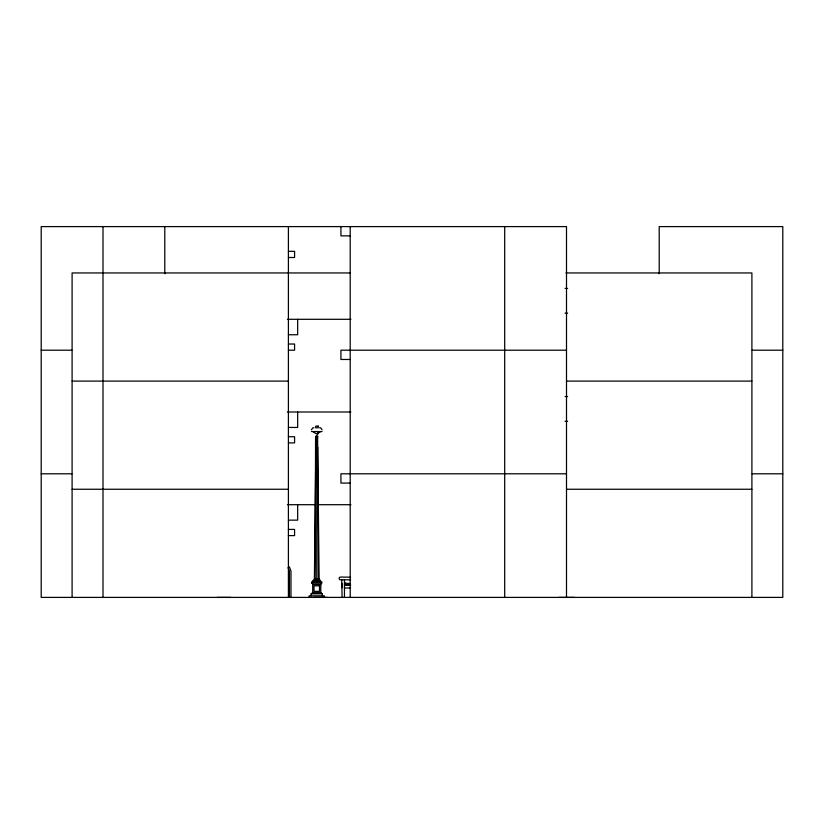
<?xml version="1.0" encoding="UTF-8"?>
<svg xmlns="http://www.w3.org/2000/svg" width="824" height="824" viewBox="0 0 824 824"><rect width="100%" height="100%" fill="white"/><g stroke="black" fill="none" stroke-linecap="round" stroke-linejoin="round"><path stroke-width="1.24" d="M313.089 581.816L313.089 580.59L314.408 579.118L316.004 436.071M315.86 447.916L316.756 449.77L317.652 447.916M311.451 429.788L312.832 427.79L313.985 427.79M322.39 595.834L322.39 593.816L320.804 592.672L320.804 584.504L321.896 581.816L311.616 581.816L312.708 584.504L312.708 592.672L311.132 593.816L311.132 595.834M320.68 431.549L317.549 433.609L315.973 433.609L312.832 431.549M350.2 235.87L340.93 235.87L340.93 226.6M288.4 251.32L294.58 251.32L294.58 257.5L288.4 257.5M350.519 272.95L72.1 272.95L72.1 597.4M565.985 272.95L751.9 272.95L751.9 597.4M565.068 288.4L567.623 288.4M565.068 313.12L567.623 313.12M287.432 319.3L350.931 319.3M288.4 334.75L297.67 334.75L297.67 319.3M288.4 344.02L294.58 344.02L294.58 350.2L288.4 350.2M41.2 350.2L71.843 350.2M566.5 350.2L340.93 350.2L340.93 359.47L350.2 359.47M752.219 350.2L782.8 350.2M72.1 381.1L288.4 381.1M566.5 381.1L751.9 381.1M565.068 396.55L567.623 396.55M287.432 412L350.931 412M565.068 421.27L567.623 421.27M288.4 427.45L297.67 427.45L297.67 412M319.537 427.79L320.68 427.79L322.06 429.788M311.451 431.549L322.06 431.549M288.4 436.72L294.58 436.72L294.58 442.9L288.4 442.9M315.582 436.957L315.098 579.118L314.16 581.816M317.59 436.957L319.115 579.118L320.433 580.59L320.433 581.816M41.2 473.8L71.843 473.8M566.5 473.8L340.93 473.8L340.93 483.07L350.2 483.07M752.219 473.8L782.8 473.8M72.1 489.25L288.4 489.25M566.5 489.25L751.9 489.25M287.432 504.7L315.098 504.7M318.929 504.7L350.931 504.7M288.4 520.15L297.67 520.15L297.67 504.7M288.4 529.42L294.58 529.42L294.58 535.6L288.4 535.6M314.408 579.118L319.115 579.118M350.55 579.808L340.528 579.808A1.37 1.37 0 0 1 339.158 578.438A1.37 1.37 0 0 1 340.528 577.058L350.55 577.202M313.089 580.59L320.433 580.59M311.616 583.104L321.896 583.104M312.708 584.504L320.804 584.504M344.463 585.04L350.725 585.04M344.463 587.976L350.519 587.976M312.708 592.672L320.804 592.672M311.132 593.816L322.39 593.816M350.354 583.546L348.49 583.402L348.408 584.824L350.262 584.968M289.368 566.819L290.975 571.104L290.975 597.4M288.081 567.633L289.409 571.217L289.409 597.4M317.57 436.071L317.94 436.957M344.823 583.135L344.916 584.535M341.991 583.351L342.084 587.759M341.713 579.808L342.104 597.4M317.652 447.205L318.424 579.118L319.352 581.816M659.2 273.743L659.2 226.6L782.8 226.6L782.8 597.4L41.2 597.4L41.2 226.6L566.5 226.6L566.5 597.4M574.38 597.4L558.929 597.4M504.7 226.6L504.7 597.4M350.2 226.6L350.2 597.4M344.463 579.808L344.463 597.4M327.221 597.4L313.604 597.4M324.357 597.4L324.357 595.834L309.154 595.834L309.154 597.4M317.776 431.848L317.776 434.444M316.756 435.072L316.756 581.816M288.4 226.6L288.4 597.4M230.761 597.4L217.145 597.4M164.8 226.6L164.8 273.743M103 226.6L103 597.4M345.328 583.186L345.235 584.607L348.027 584.824L348.119 583.402L345.328 583.186M318.239 426.121L315.685 426.121L315.685 427.79L318.239 427.79L318.239 426.121M319.496 585.812L314.016 585.812L314.016 591.364L319.496 591.364L319.496 585.812"/></g></svg>
